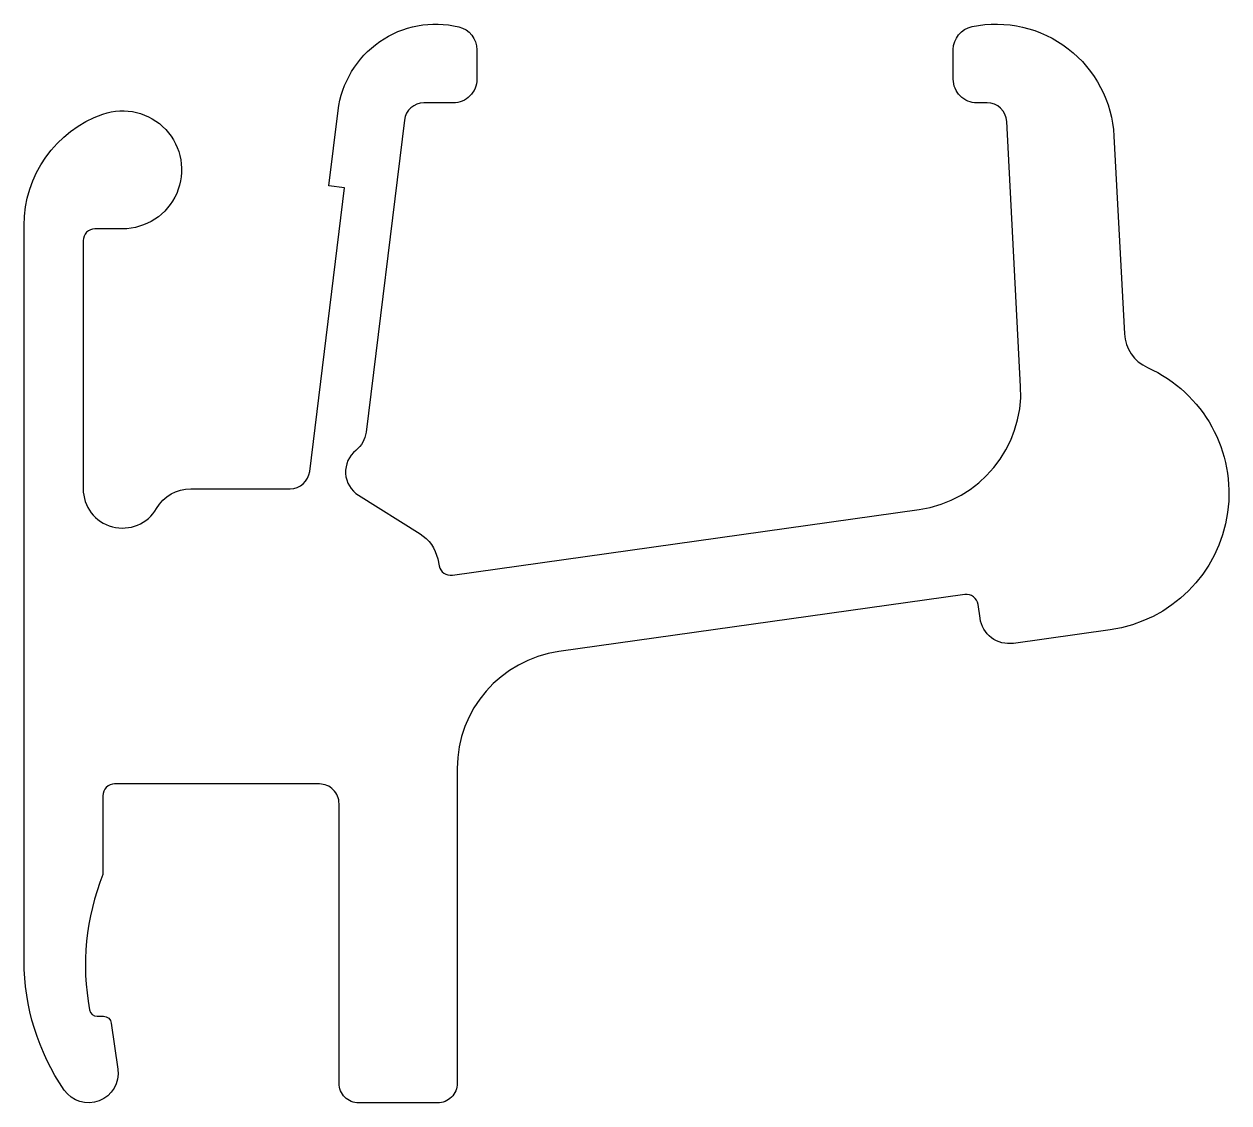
# Model space of a CAD drawing. Extents: x 156.7 to 187.3, y 215.2 to 242.6.
import ezdxf

# ---------------------------------------------------------------- set-up
doc = ezdxf.new("R2010")
doc.units = 0
doc.layers.get('0').update_dxf_attribs({"linetype": 'CONTINUOUS'})

msp = doc.modelspace()

# ---------------------------------------------------------------- linework, layer by layer
at = {"color": 7}
msp.add_lwpolyline([(157.705, 215.502, -0.151598), (156.686, 218.785), (156.686, 237.462, -0.317837), (158.686, 240.29, -1.186185), (159.186, 237.376), (158.486, 237.376, 0.414214), (158.186, 237.076), (158.186, 230.776, 0.767327), (160.052, 230.276, -0.267949), (160.918, 230.776), (163.443, 230.776, 0.378866), (163.94, 231.215), (164.824, 238.419), (164.427, 238.468), (164.662, 240.381, -0.447648), (167.726, 242.508, -0.346954), (168.186, 241.924), (168.186, 241.176, -0.414214), (167.586, 240.576), (166.841, 240.576, 0.378866), (166.345, 240.137), (165.372, 232.212, -0.196262), (165.114, 231.75, 0.517329), (165.179, 230.609), (166.742, 229.632, -0.203452), (167.19, 228.992), (167.228, 228.816, 0.39391), (167.563, 228.582), (179.418, 230.248, 0.388879), (181.996, 233.375), (181.643, 240.102, 0.39896), (181.144, 240.576), (180.886, 240.576, -0.414214), (180.286, 241.176), (180.286, 241.927, -0.355823), (180.765, 242.514, -0.459173), (184.366, 239.733), (184.63, 234.713, 0.281236), (185.219, 233.853, -0.752402), (184.273, 227.194), (181.813, 226.848, -0.414214), (180.966, 227.486), (180.917, 227.833, 0.414214), (180.578, 228.088), (170.268, 226.639, 0.373885), (167.686, 223.668), (167.686, 215.676, -0.414214), (167.186, 215.176), (165.186, 215.176, -0.414214), (164.686, 215.676), (164.686, 222.776, 0.414214), (164.186, 223.276), (158.986, 223.276, 0.414214), (158.686, 222.976), (158.686, 220.976, 0.142051), (158.349, 217.54, 0.361186), (158.545, 217.376), (158.703, 217.376, -0.373885), (158.901, 217.204), (159.066, 216.031, -0.792014)], format="xyb", close=True, dxfattribs=at)

doc.saveas('drawing.dxf')
